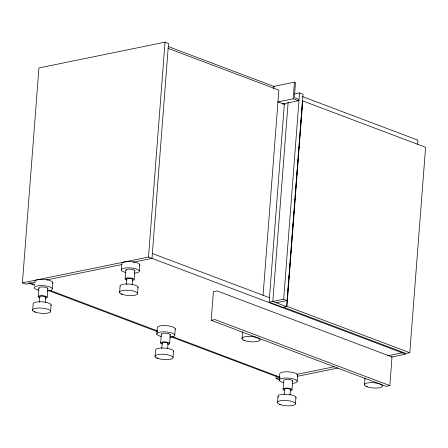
<?xml version="1.0" encoding="UTF-8"?>
<svg xmlns="http://www.w3.org/2000/svg" width="448" height="448" viewBox="0 0 448 448"><rect width="100%" height="100%" fill="white"/><g stroke="black" fill="none" stroke-linecap="round" stroke-linejoin="round"><path stroke-width="0.67" d="M35.493 282.201L25.9 284.166L22.4 282.845L38.931 67.967L165.032 42.168L168.526 43.49L151.995 258.367L132.804 262.293M32.642 310.335L33.124 304.086A9.055 2.615 4.4 0 1 42.381 301.851A9.055 2.615 4.4 0 1 51.022 305.502M38.186 296.822L38.858 288.12M39.346 302.305L39.76 296.89M45.181 302.546L45.595 297.13M47.169 297.192L47.841 288.49M50.607 311.074L50.053 310.369A9.055 2.615 4.4 0 0 37.29 308.084A9.055 2.615 4.4 0 0 34.289 311.73L35.952 312.34A9.027 2.61 4.4 0 0 45.948 313.32A9.027 2.61 4.4 0 0 50.635 311.074L51.083 304.825M52.326 288.674L52.808 282.425M119.61 292.544L120.086 286.294M121.33 270.144L121.811 263.894A9.055 2.615 4.4 0 1 131.062 261.66A9.055 2.615 4.4 0 1 139.709 265.311M125.149 279.031L125.821 270.329M126.308 284.514L126.722 279.098M132.143 284.754L132.558 279.339M134.131 279.401L134.803 270.698M138.051 287.034L137.57 293.283L137.015 292.578A9.055 2.615 4.4 0 0 124.253 290.293A9.055 2.615 4.4 0 0 121.251 293.938M139.289 270.883L139.77 264.634M391.328 357.095L405.72 354.15L148.495 257.046L165.032 42.168M155.081 356.558L155.562 350.308A9.055 2.615 4.4 0 1 164.819 348.068A9.055 2.615 4.4 0 1 173.46 351.725M156.806 334.158L157.287 327.908A9.055 2.615 4.4 0 1 166.538 325.668A9.055 2.615 4.4 0 1 175.185 329.325M160.625 343.045L161.297 334.342M161.784 348.527L162.198 343.106M167.619 348.762L168.034 343.347M169.607 343.414L170.279 334.712M157.942 358.389L156.766 357.946L158.39 358.557A9.027 2.61 4.4 0 0 168.386 359.542A9.027 2.61 4.4 0 0 173.074 357.297L173.522 351.047M174.765 334.897L175.246 328.642M211.21 320.331L213.416 291.682L217.112 290.926L392.022 356.955L389.822 385.605L386.126 386.361L211.21 320.331L214.906 319.575L389.822 385.605M242.049 338.766L242.525 332.517A9.055 2.615 4.4 0 1 242.592 331.834M273.644 88.474L273.801 86.397L294.459 82.169L295.484 82.561L294.437 96.695L295.086 97.983L298.435 99.299L298.323 100.727L282.335 104.003M263.077 295.294L278.863 90.154L168.157 48.362M287.297 297.595L286.602 306.65L282.906 307.406L269.119 302.204L284.402 103.589M288.148 102.133L272.815 301.448L286.602 306.65M298.323 100.727L293.177 98.79L294.459 82.169M279.042 379.725L276.125 378.627L276.338 375.844M299.555 92.943L303.055 94.259L287.185 300.546L283.685 299.225L299.555 92.943L294.801 93.912M277.519 402.774L278.001 396.525M279.244 380.374L279.726 374.125A9.055 2.615 4.4 0 1 288.977 371.89A9.055 2.615 4.4 0 1 297.623 375.547M287.403 296.201L287.728 292.018M287.834 290.623L288.641 280.168M288.747 278.774L289.066 274.596M289.173 273.202L289.548 268.324M289.66 266.93L289.979 262.746M290.086 261.352L290.41 257.174M290.517 255.78L290.892 250.902M290.998 249.508L291.318 245.325M291.43 243.93L291.749 239.747M291.855 238.358L292.23 233.475M292.337 232.086L292.662 227.903M292.768 226.509L293.087 222.326M293.199 220.931L293.574 216.054M293.681 214.659L294 210.482M294.106 209.087L294.913 198.632M295.019 197.238L295.344 193.054M295.45 191.666L296.251 181.21M296.363 179.816L296.682 175.633M296.789 174.238L297.164 169.361M297.27 167.966L297.595 163.789M297.702 162.394L298.021 158.211M298.133 156.817L298.508 151.939M298.614 150.545L298.934 146.367M299.04 144.973L299.365 140.79M299.471 139.395L299.846 134.518M299.953 133.123L300.278 128.94M300.384 127.546L301.185 117.096M301.297 115.702L301.616 111.518M301.722 110.124L302.473 100.369M283.063 389.267L283.735 380.559A4.53 1.31 4.4 0 1 288.949 379.501A4.53 1.31 4.4 0 1 292.348 381.573M284.222 394.744L284.637 389.329A2.946 0.851 4.4 0 1 288.025 388.64A2.946 0.851 4.4 0 1 290.231 389.99M290.058 394.985L290.472 389.57M292.046 389.637L292.718 380.929M295.966 397.264L295.484 403.514L294.93 402.808A9.055 2.615 4.4 0 0 282.167 400.523A9.055 2.615 4.4 0 0 279.166 404.174M297.203 381.114L297.685 374.864M364.487 384.989L364.969 378.739A9.055 2.615 4.4 0 1 365.03 378.056M417.592 144.29L417.906 140.162L302.316 96.527M409.791 352.716L425.6 147.291L302.747 100.918L286.944 306.337L409.791 352.716L406.095 353.472L283.248 307.093M277.855 101.92L293.177 98.79M22.4 282.845L148.495 257.046M46.458 279.961L121.89 264.527M269.119 302.204L283.685 299.225M276.315 302.77L287.185 300.546M276.125 378.627L279.552 377.927M296.688 374.422L334.376 366.71M387.514 355.841L402.22 352.828M297.444 376.303L337.876 368.032M122.466 294.375L121.29 293.933L122.914 294.549A9.027 2.61 4.4 0 0 132.91 295.534A9.027 2.61 4.4 0 0 137.598 293.283M244.905 340.598L243.729 340.155L245.353 340.771A9.027 2.61 4.4 0 0 255.349 341.751A9.027 2.61 4.4 0 0 260.036 339.506M367.343 386.82L366.167 386.378L367.791 386.988A9.027 2.61 4.4 0 0 377.787 387.974A9.027 2.61 4.4 0 0 382.474 385.728L381.892 385.017M35.504 312.166L34.328 311.724M280.381 404.611L279.205 404.169L280.829 404.779A9.027 2.61 4.4 0 0 290.825 405.765A9.027 2.61 4.4 0 0 295.512 403.519M168.319 46.575L274.831 86.783M277.962 101.903L285.023 104.569M152.37 253.501L269.5 297.713M34.821 284.62L29.971 282.794L28.666 283.058L34.563 285.281M49.846 290.293L157.651 330.988M172.67 336.661L280.09 377.21M48.311 290.472L157.657 331.75M170.75 336.694L280.095 377.972M260.008 339.506L259.454 338.8A9.055 2.615 4.4 0 0 246.691 336.515A9.055 2.615 4.4 0 0 243.69 340.161M173.046 357.297L172.491 356.591A9.055 2.615 4.4 0 0 159.729 354.306A9.055 2.615 4.4 0 0 156.727 357.952M162.271 344.047A4.53 1.31 4.4 0 1 161.868 342.087A4.53 1.31 4.4 0 1 168.526 342.608A4.53 1.31 4.4 0 1 167.77 344.478M161.414 336.515A9.055 2.615 4.4 0 1 158.934 332.332A9.055 2.615 4.4 0 1 172.934 333.424A9.055 2.615 4.4 0 1 169.747 337.165M162.372 343.336A2.946 0.851 4.4 0 1 165.206 342.384A2.946 0.851 4.4 0 1 167.793 343.767M161.566 334.695A4.53 1.31 4.4 0 1 165.922 333.222A4.53 1.31 4.4 0 1 169.904 335.35M39.833 297.825A4.53 1.31 4.4 0 1 39.43 295.865A4.53 1.31 4.4 0 1 46.088 296.386A4.53 1.31 4.4 0 1 45.332 298.256M38.976 290.293A9.055 2.615 4.4 0 1 36.495 286.11A9.055 2.615 4.4 0 1 50.495 287.202A9.055 2.615 4.4 0 1 47.309 290.942M39.934 297.119A2.946 0.851 4.4 0 1 42.381 296.139A2.946 0.851 4.4 0 1 45.578 297.349M39.127 288.473A4.53 1.31 4.4 0 1 42.89 286.966A4.53 1.31 4.4 0 1 47.807 288.831M34.843 281.686A9.055 2.615 4.4 0 1 44.1 279.451A9.055 2.615 4.4 0 1 52.746 283.102M284.71 390.27A4.53 1.31 4.4 0 1 284.306 388.31A4.53 1.31 4.4 0 1 290.965 388.83A4.53 1.31 4.4 0 1 290.209 390.701M283.853 382.732A9.055 2.615 4.4 0 1 281.372 378.554A9.055 2.615 4.4 0 1 295.372 379.646A9.055 2.615 4.4 0 1 292.186 383.382M278.538 397.236A9.055 2.615 4.4 0 1 286.07 394.223A9.055 2.615 4.4 0 1 295.898 397.947M366.128 386.383A9.055 2.615 4.4 0 1 369.13 382.738A9.055 2.615 4.4 0 1 381.881 385.022M126.795 280.039A4.53 1.31 4.4 0 1 126.392 278.079A4.53 1.31 4.4 0 1 133.05 278.6A4.53 1.31 4.4 0 1 132.294 280.465M125.938 272.502A9.055 2.615 4.4 0 1 123.458 268.318A9.055 2.615 4.4 0 1 137.458 269.41A9.055 2.615 4.4 0 1 134.271 273.151M126.896 279.328A2.946 0.851 4.4 0 1 129.73 278.37A2.946 0.851 4.4 0 1 132.317 279.754M126.09 270.682A4.53 1.31 4.4 0 1 129.858 269.175A4.53 1.31 4.4 0 1 134.77 271.04M120.081 286.294A9.055 2.615 4.4 0 1 129.343 284.06A9.055 2.615 4.4 0 1 137.984 287.711"/></g></svg>
